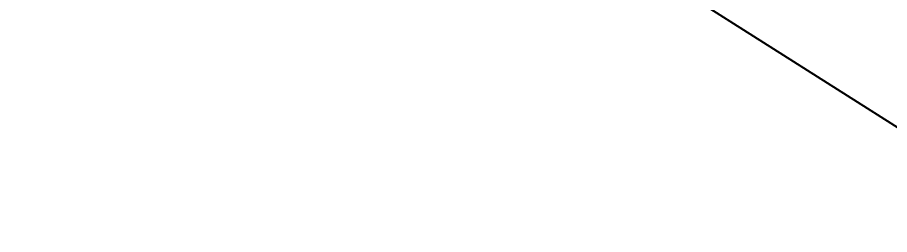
# Model space of a CAD drawing. Header units: inches. Extents: x 653559 to 669309, y 7245317 to 7256454.
# Drawn here: x 660804.93 to 660809.458, y 7250489.462 to 7250490.591 of the extents above; entities that cross this region are included whole.
import ezdxf

# ---------------------------------------------------------------- set-up
doc = ezdxf.new("R2010")
doc.units = ezdxf.units.IN
doc.header["$MEASUREMENT"] = 0
doc.layers.add('Agricola', color=3, linetype='Continuous')
doc.layers.add('Nombre Potreros', color=252, linetype='Continuous')
doc.styles.add('ROMANS', font='romans.shx', dxfattribs={"height": 150})

msp = doc.modelspace()

# ---------------------------------------------------------------- linework, layer by layer
at = {"layer": 'Agricola', "transparency": 33554613}
msp.add_lwpolyline([(661280.3348, 7250808.4896), (661298.1942, 7250758.8801), (661301.5015, 7250740.3592), (661301.5015, 7250718.5311), (661301.5015, 7250694.7185), (661285.6265, 7250667.5987), (661267.1056, 7250623.9423), (661248.5847, 7250606.0829), (661222.1263, 7250590.2079), (661189.7148, 7250569.0412), (661152.0116, 7250547.8745), (661129.522, 7250531.338), (661101.0792, 7250498.265), (661087.1886, 7250473.1295), (661066.6833, 7250438.0722), (661040.2249, 7250410.2909), (661025.0114, 7250401.6919), (661005.1676, 7250396.4002), (660977.3863, 7250396.4002), (660958.2039, 7250398.3846), (660933.0685, 7250411.6138), (660706.8493, 7250555.1505), (660387.3643, 7250775.4166)], dxfattribs=at)

# ---------------------------------------------------------------- texts
at = {"layer": 'Nombre Potreros', "linetype": 'Continuous', "transparency": 33554613, "insert": (660560.4152, 7250535.3275), "char_height": 35, "width": 565.445486, "attachment_point": 1, "style": 'ROMANS'}
msp.add_mtext('\\A1;87 Ha 4.000 m{\\H0.7x;\\S2^ ;}', dxfattribs=at)

doc.saveas('drawing.dxf')
